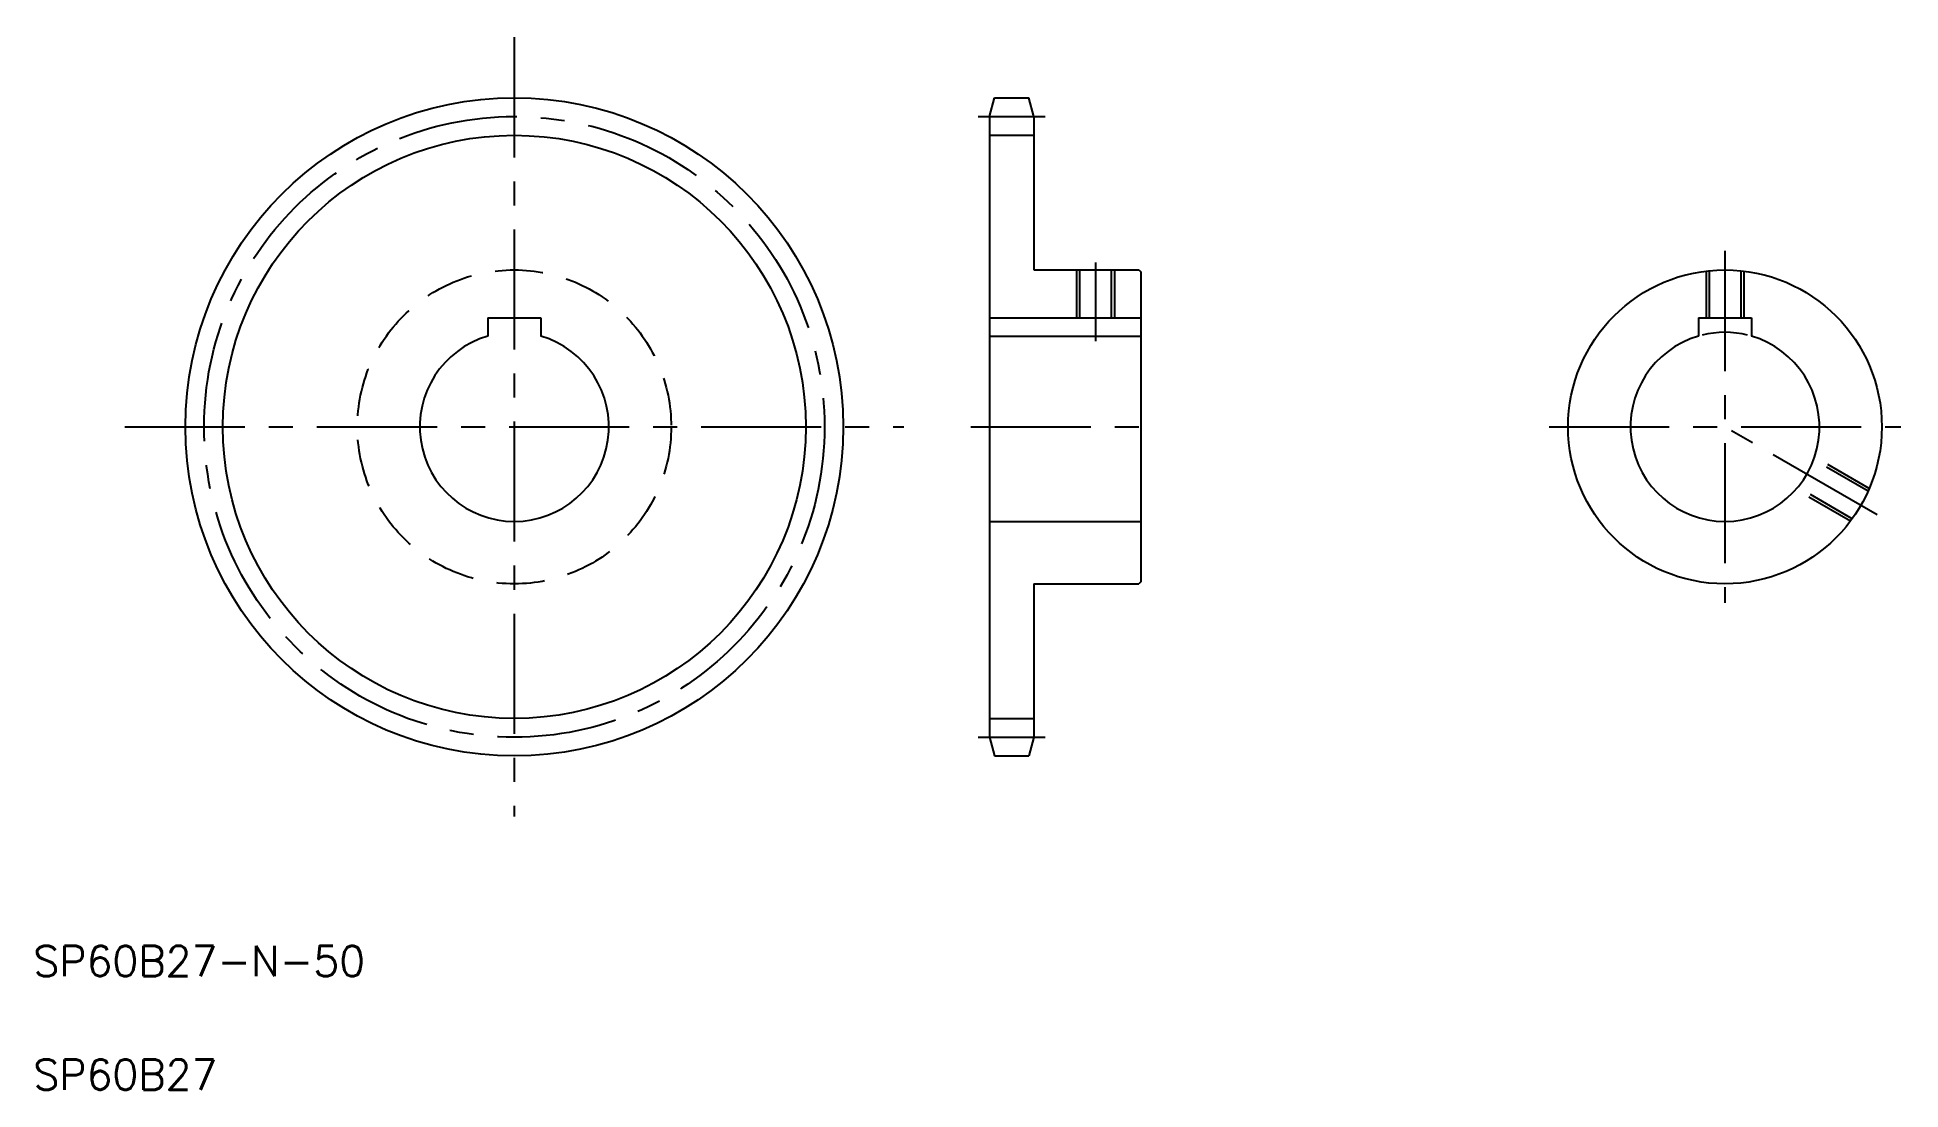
# Model space of a CAD drawing. Extents: x 21 to 514, y 20 to 298.
import ezdxf

# ---------------------------------------------------------------- set-up
doc = ezdxf.new("R2010")
doc.units = 0
doc.linetypes.add('CENTER', pattern=[50.8, 31.75, -6.35, 6.35, -6.35])
doc.linetypes.add('DASHED', pattern=[19.05, 12.7, -6.35])
doc.layers.get('0').update_dxf_attribs({"linetype": 'CONTINUOUS'})
doc.layers.add('CENTER', color=1, linetype='CENTER')
doc.styles.get("Standard").update_dxf_attribs({"font": 'txt', "bigfont": 'BIGFONT'})

msp = doc.modelspace()

# ---------------------------------------------------------------- linework, layer by layer
at = {"color": 7, "linetype": 'CONTINUOUS'}
for p, q in [((272.95, 277.31), (274.28, 282.26)), ((274.28, 282.26), (283.32, 282.26)), ((284.65, 277.31), (283.32, 282.26)), ((272.95, 277.31), (272.95, 113.22)), ((284.65, 277.31), (284.65, 236.76)), ((272.95, 272.35), (284.65, 272.35)), ((284.65, 236.76), (312.45, 236.76)), ((296.75, 236.76), (296.75, 224.06)), ((305.15, 236.76), (305.15, 224.06)), ((312.45, 236.76), (312.95, 236.26)), ((312.95, 236.26), (312.95, 154.26)), ((140.22, 224.06), (154.22, 224.06)), ((140.22, 224.06), (140.22, 219.26)), ((154.22, 224.06), (154.22, 219.26)), ((272.95, 224.06), (312.95, 224.06)), ((460.47, 224.06), (474.47, 224.06)), ((460.47, 224.06), (460.47, 219.26)), ((474.47, 224.06), (474.47, 219.26)), ((272.95, 219.26), (312.95, 219.26)), ((272.95, 170.26), (312.95, 170.26)), ((284.65, 153.76), (312.45, 153.76)), ((284.65, 153.76), (284.65, 113.22)), ((291.6, 153.76), (291.6, 153.76)), ((298.55, 153.76), (298.55, 153.76)), ((312.95, 154.26), (312.45, 153.76)), ((272.95, 118.17), (284.65, 118.17)), ((272.95, 113.22), (274.28, 108.26)), ((284.65, 113.22), (283.32, 108.26)), ((274.28, 108.26), (283.32, 108.26))]:
    msp.add_line(p, q, dxfattribs=at)
at = {"color": 3, "linetype": 'CONTINUOUS'}
for p, q in [((295.95, 236.76), (295.95, 224.06)), ((305.95, 236.76), (305.95, 224.06))]:
    msp.add_line(p, q, dxfattribs=at)
at = {"color": 3, "linetype": 'DASHED'}
for p, q in [((462.47, 236.46), (462.47, 224.06)), ((463.27, 236.57), (463.27, 224.06)), ((471.67, 236.57), (471.67, 224.06)), ((472.47, 236.46), (472.47, 224.06)), ((505.65, 179), (491.18, 187.35)), ((505.32, 178.26), (490.91, 186.58)), ((500.65, 170.34), (486.18, 178.69)), ((501.12, 170.98), (486.71, 179.31))]:
    msp.add_line(p, q, dxfattribs=at)
at = {"color": 7, "linetype": 'CONTINUOUS'}
for centre, radius in [((147.22, 195.26), 87), ((467.47, 195.26), 41.5)]:
    msp.add_circle(centre, radius, dxfattribs=at)
at = {"color": 3, "linetype": 'CONTINUOUS'}
msp.add_circle((147.22, 195.26), 77.09, dxfattribs=at)
at = {"color": 3, "linetype": 'DASHED'}
msp.add_circle((147.22, 195.26), 41.5, dxfattribs=at)
at = {"color": 7, "linetype": 'CONTINUOUS'}
for centre in [(147.22, 195.26), (467.47, 195.26)]:
    msp.add_arc(centre, 25, 106.2602, 73.7398, dxfattribs=at)
at = {"color": 3, "linetype": 'CONTINUOUS'}
msp.add_arc((467.47, 195.26), 25, 76.1135, 103.8865, dxfattribs=at)
at = {"layer": 'CENTER', "color": 1, "linetype": 'CENTER'}
for p, q in [((147.22, 298.26), (147.22, 92.26)), ((269.95, 277.31), (287.65, 277.31)), ((467.47, 241.76), (467.47, 148.76)), ((300.95, 238.76), (300.95, 217.96)), ((44.22, 195.26), (250.22, 195.26)), ((267.95, 195.26), (317.95, 195.26)), ((420.97, 195.26), (513.97, 195.26)), ((507.74, 172.01), (467.47, 195.26)), ((269.95, 113.22), (287.65, 113.22))]:
    msp.add_line(p, q, dxfattribs=at)
msp.add_circle((147.22, 195.26), 82.05, dxfattribs=at)

# ---------------------------------------------------------------- texts
at = {"color": 7, "linetype": 'CONTINUOUS'}
for s, p in [('SP60B27-N-50', (20, 50)), ('SP60B27', (20, 20))]:
    msp.add_text(s, height=8, dxfattribs=at).set_placement(p)

doc.saveas('drawing.dxf')
